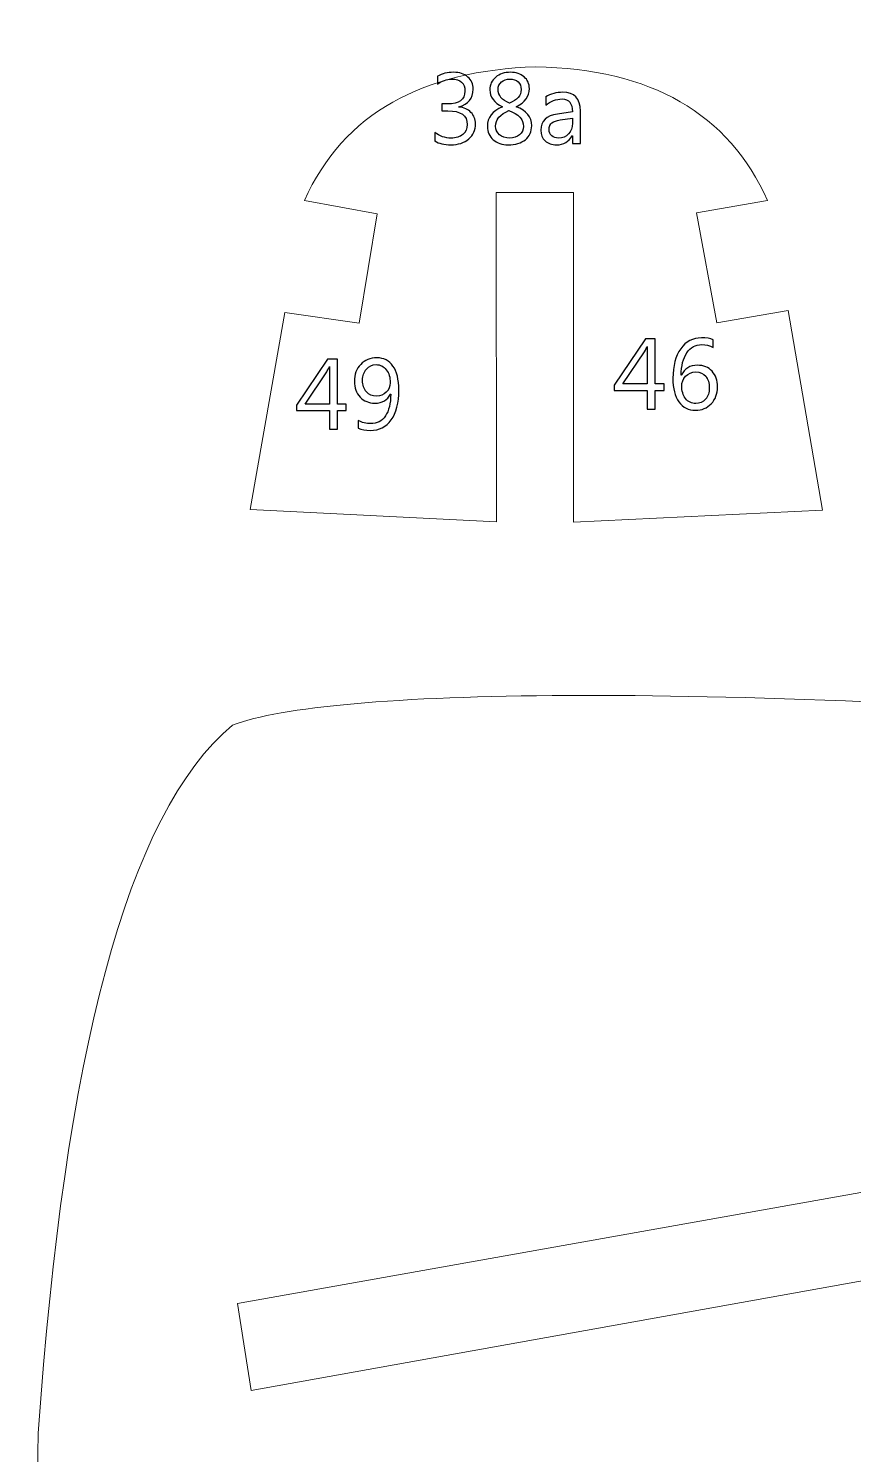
# Model space of a CAD drawing. Header units: centimetres. Extents: x -370 to 378, y -504 to 433.
# Drawn here: x -365.9 to -299.5, y 211 to 325.8 of the extents above; entities that cross this region are included whole.
import ezdxf

# ---------------------------------------------------------------- set-up
doc = ezdxf.new("R2010")
doc.units = ezdxf.units.CM
doc.header["$MEASUREMENT"] = 0
doc.layers.add('Camada 1', color=7, linetype='Continuous')
doc.layers.add('Camada 2', color=20, linetype='Continuous')

msp = doc.modelspace()

# ---------------------------------------------------------------- linework, layer by layer
at = {"layer": 'Camada 1', "lineweight": 9}
for points, knots in [([(216.72, 265.25), (216.72, 265.25), (230.12, 265.32), (230.12, 265.32), (230.12, 265.32), (230.12, 265.32), (230.1, 244.77), (230.1, 244.77), (230.1, 244.77), (230.1, 244.77), (236.36, 244.77), (236.36, 244.77), (236.36, 244.77), (236.36, 244.77), (236.37, 265.18), (236.37, 265.18), (236.37, 265.18), (236.37, 265.18), (256.21, 265.18), (256.21, 265.18), (256.21, 265.18), (256.21, 265.18), (256.21, 244.77), (256.21, 244.77), (256.21, 244.77), (256.21, 244.77), (262.44, 244.77), (262.44, 244.77), (262.44, 244.77), (262.44, 244.77), (262.45, 265.21), (262.45, 265.21), (262.45, 265.21), (262.45, 265.21), (282.35, 265.2), (282.35, 265.2), (282.35, 265.2), (282.35, 265.2), (282.3, 244.78), (282.3, 244.78), (282.3, 244.78), (282.3, 244.78), (288.63, 244.77), (288.63, 244.77), (288.63, 244.77), (288.63, 244.77), (288.65, 265.26), (288.65, 265.26), (288.65, 265.26), (288.65, 265.26), (308.48, 265.28), (308.48, 265.28), (308.48, 265.28), (308.48, 265.28), (308.48, 244.77), (308.48, 244.77), (308.48, 244.77), (308.48, 244.77), (314.69, 244.77), (314.69, 244.77), (314.69, 244.77), (314.69, 244.77), (314.79, 265.25), (314.79, 265.25), (314.79, 265.25), (314.79, 265.25), (334.83, 265.21), (334.83, 265.21), (334.83, 265.21), (334.83, 265.21), (334.89, 244.77), (334.89, 244.77), (334.89, 244.77), (334.89, 244.77), (341.06, 244.77), (341.06, 244.77), (341.06, 244.77), (341.06, 244.77), (341.09, 265.21), (341.09, 265.21), (341.09, 265.21), (341.09, 265.21), (366.92, 265.22), (366.92, 265.22), (366.92, 265.22), (366.92, 265.22), (366.97, 256.87), (366.97, 256.87), (366.97, 256.87), (366.97, 256.87), (360.75, 256.87), (360.75, 256.87), (360.75, 256.87), (360.75, 256.87), (360.75, 232.29), (360.75, 232.29), (360.75, 232.29), (360.75, 232.29), (366.96, 232.3), (366.96, 232.3), (366.96, 232.3), (366.96, 232.3), (366.96, 224.01), (366.96, 224.01), (366.96, 224.01), (366.96, 224.01), (210.2, 224.01), (210.2, 224.01), (210.2, 224.01), (210.2, 224.01), (210.19, 236.57), (210.19, 236.57), (210.19, 236.57), (210.19, 236.57), (189.14, 236.57), (189.14, 236.57), (189.14, 236.57), (185.92, 236.5), (184.44, 233.06), (184.41, 226.83), (184.41, 226.83), (184.67, 216.63), (178.68, 212.36), (173.82, 212.9), (173.82, 212.9), (173.82, 212.9), (176.7, 236.15), (176.7, 236.15), (176.7, 236.15), (176.7, 236.15), (170.54, 236.79), (170.54, 236.79), (170.54, 236.79), (170.54, 236.79), (168.49, 221.6), (168.49, 221.6), (168.49, 221.6), (168.49, 221.6), (4.29, 221.42), (4.29, 221.42), (4.29, 221.42), (4.29, 221.42), (4.29, 209.38), (4.29, 209.38), (4.29, 209.38), (4.29, 209.38), (-1.97, 209.37), (-1.97, 209.37), (-1.97, 209.37), (-1.97, 209.37), (-2.24, 168.07), (-2.24, 168.07), (-2.24, 168.07), (-2.24, 168.07), (-66.59, 160.86), (-66.59, 160.86), (-66.59, 160.86), (-66.59, 160.86), (-120.1, 160.89), (-120.1, 160.89), (-120.1, 160.89), (-122.91, 159.85), (-124.08, 157.5), (-123.29, 153.57), (-123.29, 153.57), (-123.29, 153.57), (-121.42, 147.7), (-121.42, 147.7), (-121.42, 147.7), (-119.66, 142.22), (-119.16, 139.07), (-123.56, 137.25), (-123.56, 137.25), (-123.56, 137.25), (-131.46, 134.3), (-131.46, 134.3), (-131.46, 134.3), (-142.33, 129.37), (-143.93, 118.84), (-139.19, 104.49), (-139.19, 104.49), (-136.72, 96.59), (-139.7, 91.08), (-144.31, 92.77), (-144.31, 92.77), (-144.31, 92.77), (-196.02, 110.18), (-196.02, 110.18), (-196.02, 110.18), (-194.83, 114.68), (-193.39, 119.17), (-191.72, 123.67), (-191.72, 123.67), (-191.72, 123.67), (-176.99, 117.36), (-176.99, 117.36), (-176.99, 117.36), (-176.99, 117.36), (-174.94, 123.3), (-174.94, 123.3), (-174.94, 123.3), (-174.94, 123.3), (-189.72, 129.6), (-189.72, 129.6), (-189.72, 129.6), (-187.47, 134.47), (-185.1, 139.22), (-182.61, 143.84), (-182.61, 143.84), (-182.61, 143.84), (-167.89, 135.79), (-167.89, 135.79), (-167.89, 135.79), (-167.89, 135.79), (-164.64, 141.09), (-164.64, 141.09), (-164.64, 141.09), (-164.64, 141.09), (-179.18, 149.21), (-179.18, 149.21), (-179.18, 149.21), (-176.8, 153.4), (-174.32, 157.38), (-171.69, 161.08), (-171.69, 161.08), (-171.69, 161.08), (-158.22, 152.02), (-158.22, 152.02), (-158.22, 152.02), (-158.22, 152.02), (-154.85, 157.14), (-154.85, 157.14), (-154.85, 157.14), (-154.85, 157.14), (-168.14, 166.2), (-168.14, 166.2), (-168.14, 166.2), (-165.27, 169.95), (-162.56, 173.78), (-160.03, 177.69), (-160.03, 177.69), (-160.03, 177.69), (-146.12, 169.01), (-146.12, 169.01), (-146.12, 169.01), (-146.12, 169.01), (-143.44, 174.44), (-143.44, 174.44), (-143.44, 174.44), (-143.44, 174.44), (-157.04, 183.25), (-157.04, 183.25), (-157.04, 183.25), (-151.69, 195.77), (-155.4, 206.05), (-170.3, 212.16), (-170.3, 212.16), (-196.33, 218.03), (-225.84, 215.09), (-252.77, 201.8), (-252.77, 201.8), (-272.12, 191.19), (-291.08, 177.8), (-311.37, 166), (-311.37, 166), (-321.66, 159.34), (-331.85, 153.37), (-342.74, 148.57), (-342.74, 148.57), (-346.86, 147.22), (-349.73, 146.71), (-351.28, 147.57), (-351.28, 147.57), (-360.97, 156.27), (-365.92, 177.16), (-365.13, 212.75), (-365.13, 212.75), (-363.04, 242.96), (-358.03, 262.69), (-349.49, 269.76), (-349.49, 269.76), (-341.69, 272.71), (-312.34, 273.16), (-268.24, 269.82), (-268.24, 269.82), (-238.22, 267.47), (-208.36, 264.64), (-178.6, 261.52), (-178.6, 261.52), (-161.15, 259.51), (-146.66, 274.84), (-133.66, 298.46), (-133.66, 298.46), (-137.93, 299.19), (-140.95, 302.51), (-141.33, 309.22), (-141.33, 309.22), (-141.25, 317.16), (-137.79, 321.12), (-131.21, 321.7), (-131.21, 321.7), (-128.46, 321.72), (-125.72, 321.69), (-122.98, 321.38), (-122.98, 321.38), (-119.25, 320.93), (-117.52, 322.57), (-117.64, 327.13), (-117.64, 327.13), (-117.64, 327.13), (-117.58, 336.15), (-117.58, 336.15), (-117.58, 336.15), (-117.58, 336.15), (-110.78, 336.15), (-110.78, 336.15), (-110.78, 336.15), (-110.78, 336.15), (-110.77, 349.14), (-110.77, 349.14), (-110.77, 349.14), (-110.77, 349.14), (-99.34, 349.13), (-99.34, 349.13), (-99.34, 349.13), (-99.34, 349.13), (-88.15, 362.88), (-88.15, 362.88), (-88.15, 362.88), (-88.15, 362.88), (-34.12, 362.87), (-34.12, 362.87), (-34.12, 362.87), (-34.12, 362.87), (-34.11, 340.51), (-34.11, 340.51), (-34.11, 340.51), (-34.11, 340.51), (-27.6, 340.51), (-27.6, 340.51), (-27.6, 340.51), (-27.6, 340.51), (-27.69, 325.72), (-27.69, 325.72), (-27.69, 325.72), (-27.87, 322.53), (-30.05, 321.13), (-33.36, 320.6), (-33.36, 320.6), (-33.36, 320.6), (-44.15, 320.59), (-44.15, 320.59), (-44.15, 320.59), (-44.15, 320.59), (-44.15, 311.19), (-44.15, 311.19), (-44.15, 311.19), (-44.15, 311.19), (-32.85, 311.19), (-32.85, 311.19), (-32.85, 311.19), (-18.57, 310.63), (-10.26, 308.44), (-6.27, 303.59), (-6.27, 303.59), (-3.71, 300.56), (-2.15, 297.2), (-2.03, 293.35), (-2.03, 293.35), (-2.03, 293.35), (-1.9, 274.86), (-1.9, 274.86), (-1.9, 274.86), (-1.9, 274.86), (4.41, 274.86), (4.41, 274.86), (4.41, 274.86), (4.41, 274.86), (4.43, 260.31), (4.43, 260.31), (4.43, 260.31), (4.43, 260.31), (175.04, 260.3), (175.04, 260.3), (175.04, 260.3), (175.04, 260.3), (175.02, 268.36), (175.02, 268.36), (175.02, 268.36), (179.18, 281.41), (183.27, 295.03), (187.51, 307.5), (187.51, 307.5), (189.37, 313.03), (192.54, 316.08), (197.01, 315.93), (197.01, 315.93), (202.87, 315.37), (206.19, 311.72), (207.98, 306.1), (207.98, 306.1), (211.36, 293.08), (213.79, 278.85), (216.72, 265.25)], [0, 0, 0, 0, 0.009804, 0.009804, 0.009804, 0.009804, 0.019608, 0.019608, 0.019608, 0.019608, 0.029412, 0.029412, 0.029412, 0.029412, 0.039216, 0.039216, 0.039216, 0.039216, 0.04902, 0.04902, 0.04902, 0.04902, 0.058824, 0.058824, 0.058824, 0.058824, 0.068627, 0.068627, 0.068627, 0.068627, 0.078431, 0.078431, 0.078431, 0.078431, 0.088235, 0.088235, 0.088235, 0.088235, 0.098039, 0.098039, 0.098039, 0.098039, 0.107843, 0.107843, 0.107843, 0.107843, 0.117647, 0.117647, 0.117647, 0.117647, 0.127451, 0.127451, 0.127451, 0.127451, 0.137255, 0.137255, 0.137255, 0.137255, 0.147059, 0.147059, 0.147059, 0.147059, 0.156863, 0.156863, 0.156863, 0.156863, 0.166667, 0.166667, 0.166667, 0.166667, 0.176471, 0.176471, 0.176471, 0.176471, 0.186275, 0.186275, 0.186275, 0.186275, 0.196078, 0.196078, 0.196078, 0.196078, 0.205882, 0.205882, 0.205882, 0.205882, 0.215686, 0.215686, 0.215686, 0.215686, 0.22549, 0.22549, 0.22549, 0.22549, 0.235294, 0.235294, 0.235294, 0.235294, 0.245098, 0.245098, 0.245098, 0.245098, 0.254902, 0.254902, 0.254902, 0.254902, 0.264706, 0.264706, 0.264706, 0.264706, 0.27451, 0.27451, 0.27451, 0.27451, 0.284314, 0.284314, 0.284314, 0.284314, 0.294118, 0.294118, 0.294118, 0.294118, 0.303922, 0.303922, 0.303922, 0.303922, 0.313725, 0.313725, 0.313725, 0.313726, 0.323529, 0.323529, 0.323529, 0.323529, 0.333333, 0.333333, 0.333333, 0.333333, 0.343137, 0.343137, 0.343137, 0.343137, 0.352941, 0.352941, 0.352941, 0.352941, 0.362745, 0.362745, 0.362745, 0.362745, 0.372549, 0.372549, 0.372549, 0.372549, 0.382353, 0.382353, 0.382353, 0.382353, 0.392157, 0.392157, 0.392157, 0.392157, 0.401961, 0.401961, 0.401961, 0.401961, 0.411765, 0.411765, 0.411765, 0.411765, 0.421569, 0.421569, 0.421569, 0.421569, 0.431373, 0.431373, 0.431373, 0.431373, 0.441176, 0.441176, 0.441176, 0.441176, 0.45098, 0.45098, 0.45098, 0.45098, 0.460784, 0.460784, 0.460784, 0.460784, 0.470588, 0.470588, 0.470588, 0.470588, 0.480392, 0.480392, 0.480392, 0.480392, 0.490196, 0.490196, 0.490196, 0.490196, 0.5, 0.5, 0.5, 0.5, 0.509804, 0.509804, 0.509804, 0.509804, 0.519608, 0.519608, 0.519608, 0.519608, 0.529412, 0.529412, 0.529412, 0.529412, 0.539216, 0.539216, 0.539216, 0.539216, 0.54902, 0.54902, 0.54902, 0.54902, 0.558824, 0.558824, 0.558824, 0.558824, 0.568627, 0.568627, 0.568627, 0.568627, 0.578431, 0.578431, 0.578431, 0.578431, 0.588235, 0.588235, 0.588235, 0.588235, 0.598039, 0.598039, 0.598039, 0.598039, 0.607843, 0.607843, 0.607843, 0.607843, 0.617647, 0.617647, 0.617647, 0.617647, 0.627451, 0.627451, 0.627451, 0.627451, 0.637255, 0.637255, 0.637255, 0.637255, 0.647059, 0.647059, 0.647059, 0.647059, 0.656863, 0.656863, 0.656863, 0.656863, 0.666667, 0.666667, 0.666667, 0.666667, 0.676471, 0.676471, 0.676471, 0.676471, 0.686275, 0.686275, 0.686275, 0.686275, 0.696078, 0.696078, 0.696078, 0.696078, 0.705882, 0.705882, 0.705882, 0.705882, 0.715686, 0.715686, 0.715686, 0.715686, 0.72549, 0.72549, 0.72549, 0.72549, 0.735294, 0.735294, 0.735294, 0.735294, 0.745098, 0.745098, 0.745098, 0.745098, 0.754902, 0.754902, 0.754902, 0.754902, 0.764706, 0.764706, 0.764706, 0.764706, 0.77451, 0.77451, 0.77451, 0.77451, 0.784314, 0.784314, 0.784314, 0.784314, 0.794118, 0.794118, 0.794118, 0.794118, 0.803922, 0.803922, 0.803922, 0.803922, 0.813725, 0.813725, 0.813725, 0.813726, 0.823529, 0.823529, 0.823529, 0.823529, 0.833333, 0.833333, 0.833333, 0.833333, 0.843137, 0.843137, 0.843137, 0.843137, 0.852941, 0.852941, 0.852941, 0.852941, 0.862745, 0.862745, 0.862745, 0.862745, 0.872549, 0.872549, 0.872549, 0.872549, 0.882353, 0.882353, 0.882353, 0.882353, 0.892157, 0.892157, 0.892157, 0.892157, 0.901961, 0.901961, 0.901961, 0.901961, 0.911765, 0.911765, 0.911765, 0.911765, 0.921569, 0.921569, 0.921569, 0.921569, 0.931373, 0.931373, 0.931373, 0.931373, 0.941176, 0.941176, 0.941176, 0.941176, 0.95098, 0.95098, 0.95098, 0.95098, 0.960784, 0.960784, 0.960784, 0.960784, 0.970588, 0.970588, 0.970588, 0.970588, 0.980392, 0.980392, 0.980392, 0.980392, 1, 1, 1, 1]), ([(-343.69, 312), (-343.69, 312), (-337.84, 310.93), (-337.84, 310.93), (-337.84, 310.93), (-337.84, 310.93), (-339.3, 302.13), (-339.3, 302.13), (-339.3, 302.13), (-339.3, 302.13), (-345.27, 302.97), (-345.27, 302.97), (-345.27, 302.97), (-345.27, 302.97), (-348.06, 287.13), (-348.06, 287.13), (-348.06, 287.13), (-348.06, 287.13), (-328.24, 286.12), (-328.24, 286.12), (-328.24, 286.12), (-328.24, 286.12), (-328.25, 312.63), (-328.25, 312.63), (-328.25, 312.63), (-328.25, 312.63), (-322.04, 312.63), (-322.04, 312.63), (-322.04, 312.63), (-322.04, 312.63), (-322.03, 286.09), (-322.03, 286.09), (-322.03, 286.09), (-322.03, 286.09), (-301.98, 287.06), (-301.98, 287.06), (-301.98, 287.06), (-301.98, 287.06), (-304.75, 303.13), (-304.75, 303.13), (-304.75, 303.13), (-304.75, 303.13), (-310.49, 302.14), (-310.49, 302.14), (-310.49, 302.14), (-310.49, 302.14), (-312.13, 311.01), (-312.13, 311.01), (-312.13, 311.01), (-312.13, 311.01), (-306.41, 311.99), (-306.41, 311.99), (-306.41, 311.99), (-309.55, 319.03), (-315.8, 322.59), (-325.09, 322.76), (-325.09, 322.76), (-334.05, 322.47), (-340.58, 319.05), (-343.69, 312)], [0, 0, 0, 0, 0.0625, 0.0625, 0.0625, 0.0625, 0.125, 0.125, 0.125, 0.125, 0.1875, 0.1875, 0.1875, 0.1875, 0.25, 0.25, 0.25, 0.25, 0.3125, 0.3125, 0.3125, 0.3125, 0.375, 0.375, 0.375, 0.375, 0.4375, 0.4375, 0.4375, 0.4375, 0.5, 0.5, 0.5, 0.5, 0.5625, 0.5625, 0.5625, 0.5625, 0.625, 0.625, 0.625, 0.625, 0.6875, 0.6875, 0.6875, 0.6875, 0.75, 0.75, 0.75, 0.75, 0.8125, 0.8125, 0.8125, 0.8125, 0.875, 0.875, 0.875, 0.875, 1, 1, 1, 1]), ([(-349.09, 223.2), (-349.09, 223.2), (-347.98, 216.2), (-347.98, 216.2), (-347.98, 216.2), (-347.98, 216.2), (-276.36, 229.04), (-276.36, 229.04), (-276.36, 229.04), (-276.36, 229.04), (-277.79, 235.89), (-277.79, 235.89), (-277.79, 235.89), (-277.79, 235.89), (-349.09, 223.2), (-349.09, 223.2)], [0, 0, 0, 0, 0.2, 0.2, 0.2, 0.2, 0.4, 0.4, 0.4, 0.4, 0.6, 0.6, 0.6, 0.6, 1, 1, 1, 1])]:
    msp.add_open_spline(points, degree=3, knots=knots, dxfattribs=at)
at = {"layer": 'Camada 2'}
for points, knots in [([(-333.2, 316.79), (-333.2, 316.79), (-333.2, 317.48), (-333.2, 317.48), (-333.2, 317.48), (-332.81, 317.17), (-332.37, 317.02), (-331.89, 317.02), (-331.89, 317.02), (-331.49, 317.02), (-331.18, 317.12), (-330.94, 317.32), (-330.94, 317.32), (-330.71, 317.51), (-330.59, 317.78), (-330.59, 318.11), (-330.59, 318.11), (-330.59, 318.85), (-331.11, 319.22), (-332.16, 319.22), (-332.16, 319.22), (-332.16, 319.22), (-332.63, 319.22), (-332.63, 319.22), (-332.63, 319.22), (-332.63, 319.22), (-332.63, 319.77), (-332.63, 319.77), (-332.63, 319.77), (-332.63, 319.77), (-332.18, 319.77), (-332.18, 319.77), (-332.18, 319.77), (-331.25, 319.77), (-330.78, 320.12), (-330.78, 320.81), (-330.78, 320.81), (-330.78, 321.45), (-331.14, 321.77), (-331.85, 321.77), (-331.85, 321.77), (-332.25, 321.77), (-332.63, 321.64), (-332.98, 321.37), (-332.98, 321.37), (-332.98, 321.37), (-332.98, 322), (-332.98, 322), (-332.98, 322), (-332.61, 322.21), (-332.19, 322.32), (-331.69, 322.32), (-331.69, 322.32), (-331.22, 322.32), (-330.84, 322.19), (-330.55, 321.94), (-330.55, 321.94), (-330.26, 321.69), (-330.12, 321.37), (-330.12, 320.97), (-330.12, 320.97), (-330.12, 320.23), (-330.5, 319.75), (-331.26, 319.54), (-331.26, 319.54), (-331.26, 319.54), (-331.26, 319.52), (-331.26, 319.52), (-331.26, 319.52), (-330.85, 319.48), (-330.53, 319.34), (-330.29, 319.09), (-330.29, 319.09), (-330.05, 318.85), (-329.93, 318.54), (-329.93, 318.17), (-329.93, 318.17), (-329.93, 317.67), (-330.11, 317.26), (-330.47, 316.95), (-330.47, 316.95), (-330.84, 316.64), (-331.32, 316.48), (-331.91, 316.48), (-331.91, 316.48), (-332.45, 316.48), (-332.88, 316.58), (-333.2, 316.79)], [0, 0, 0, 0, 0.043478, 0.043478, 0.043478, 0.043478, 0.086957, 0.086957, 0.086957, 0.086957, 0.130435, 0.130435, 0.130435, 0.130435, 0.173913, 0.173913, 0.173913, 0.173913, 0.217391, 0.217391, 0.217391, 0.217391, 0.26087, 0.26087, 0.26087, 0.26087, 0.304348, 0.304348, 0.304348, 0.304348, 0.347826, 0.347826, 0.347826, 0.347826, 0.391304, 0.391304, 0.391304, 0.391304, 0.434783, 0.434783, 0.434783, 0.434783, 0.478261, 0.478261, 0.478261, 0.478261, 0.521739, 0.521739, 0.521739, 0.521739, 0.565217, 0.565217, 0.565217, 0.565217, 0.608696, 0.608696, 0.608696, 0.608696, 0.652174, 0.652174, 0.652174, 0.652174, 0.695652, 0.695652, 0.695652, 0.695652, 0.73913, 0.73913, 0.73913, 0.73913, 0.782609, 0.782609, 0.782609, 0.782609, 0.826087, 0.826087, 0.826087, 0.826087, 0.869565, 0.869565, 0.869565, 0.869565, 0.913043, 0.913043, 0.913043, 0.913043, 1, 1, 1, 1]), ([(-327.75, 319.54), (-327.75, 319.54), (-327.75, 319.55), (-327.75, 319.55), (-327.75, 319.55), (-328.43, 319.87), (-328.77, 320.32), (-328.77, 320.92), (-328.77, 320.92), (-328.77, 321.33), (-328.61, 321.67), (-328.3, 321.93), (-328.3, 321.93), (-327.99, 322.19), (-327.59, 322.32), (-327.1, 322.32), (-327.1, 322.32), (-326.66, 322.32), (-326.3, 322.2), (-326.02, 321.95), (-326.02, 321.95), (-325.73, 321.71), (-325.59, 321.39), (-325.59, 321.01), (-325.59, 321.01), (-325.59, 320.38), (-325.94, 319.9), (-326.64, 319.55), (-326.64, 319.55), (-326.64, 319.55), (-326.64, 319.54), (-326.64, 319.54), (-326.64, 319.54), (-325.82, 319.24), (-325.4, 318.73), (-325.4, 318.01), (-325.4, 318.01), (-325.4, 317.54), (-325.57, 317.17), (-325.91, 316.89), (-325.91, 316.89), (-326.24, 316.62), (-326.71, 316.48), (-327.31, 316.48), (-327.31, 316.48), (-327.79, 316.48), (-328.19, 316.62), (-328.5, 316.89), (-328.5, 316.89), (-328.81, 317.16), (-328.97, 317.52), (-328.97, 317.95), (-328.97, 317.95), (-328.97, 318.68), (-328.56, 319.21), (-327.75, 319.54)], [0, 0, 0, 0, 0.066667, 0.066667, 0.066667, 0.066667, 0.133333, 0.133333, 0.133333, 0.133333, 0.2, 0.2, 0.2, 0.2, 0.266667, 0.266667, 0.266667, 0.266667, 0.333333, 0.333333, 0.333333, 0.333333, 0.4, 0.4, 0.4, 0.4, 0.466667, 0.466667, 0.466667, 0.466667, 0.533333, 0.533333, 0.533333, 0.533333, 0.6, 0.6, 0.6, 0.6, 0.666667, 0.666667, 0.666667, 0.666667, 0.733333, 0.733333, 0.733333, 0.733333, 0.8, 0.8, 0.8, 0.8, 0.866667, 0.866667, 0.866667, 0.866667, 1, 1, 1, 1]), ([(-326.25, 320.93), (-326.25, 321.19), (-326.33, 321.4), (-326.5, 321.55), (-326.5, 321.55), (-326.66, 321.7), (-326.88, 321.77), (-327.16, 321.77), (-327.16, 321.77), (-327.43, 321.77), (-327.65, 321.69), (-327.83, 321.54), (-327.83, 321.54), (-328.01, 321.38), (-328.11, 321.18), (-328.11, 320.94), (-328.11, 320.94), (-328.11, 320.45), (-327.8, 320.08), (-327.19, 319.83), (-327.19, 319.83), (-326.56, 320.08), (-326.25, 320.45), (-326.25, 320.93)], [0, 0, 0, 0, 0.142857, 0.142857, 0.142857, 0.142857, 0.285714, 0.285714, 0.285714, 0.285714, 0.428571, 0.428571, 0.428571, 0.428571, 0.571429, 0.571429, 0.571429, 0.571429, 0.714286, 0.714286, 0.714286, 0.714286, 1, 1, 1, 1]), ([(-321.48, 316.58), (-321.48, 316.58), (-322.12, 316.58), (-322.12, 316.58), (-322.12, 316.58), (-322.12, 316.58), (-322.12, 317.21), (-322.12, 317.21), (-322.12, 317.21), (-322.12, 317.21), (-322.14, 317.21), (-322.14, 317.21), (-322.14, 317.21), (-322.42, 316.72), (-322.83, 316.48), (-323.38, 316.48), (-323.38, 316.48), (-323.78, 316.48), (-324.1, 316.59), (-324.32, 316.8), (-324.32, 316.8), (-324.55, 317.01), (-324.66, 317.29), (-324.66, 317.65), (-324.66, 317.65), (-324.66, 318.4), (-324.22, 318.84), (-323.33, 318.96), (-323.33, 318.96), (-323.33, 318.96), (-322.12, 319.13), (-322.12, 319.13), (-322.12, 319.13), (-322.12, 319.82), (-322.4, 320.17), (-322.95, 320.17), (-322.95, 320.17), (-323.44, 320.17), (-323.88, 320), (-324.27, 319.67), (-324.27, 319.67), (-324.27, 319.67), (-324.27, 320.33), (-324.27, 320.33), (-324.27, 320.33), (-323.87, 320.58), (-323.42, 320.71), (-322.9, 320.71), (-322.9, 320.71), (-321.95, 320.71), (-321.48, 320.2), (-321.48, 319.2), (-321.48, 319.2), (-321.48, 319.2), (-321.48, 316.58), (-321.48, 316.58)], [0, 0, 0, 0, 0.066667, 0.066667, 0.066667, 0.066667, 0.133333, 0.133333, 0.133333, 0.133333, 0.2, 0.2, 0.2, 0.2, 0.266667, 0.266667, 0.266667, 0.266667, 0.333333, 0.333333, 0.333333, 0.333333, 0.4, 0.4, 0.4, 0.4, 0.466667, 0.466667, 0.466667, 0.466667, 0.533333, 0.533333, 0.533333, 0.533333, 0.6, 0.6, 0.6, 0.6, 0.666667, 0.666667, 0.666667, 0.666667, 0.733333, 0.733333, 0.733333, 0.733333, 0.8, 0.8, 0.8, 0.8, 0.866667, 0.866667, 0.866667, 0.866667, 1, 1, 1, 1]), ([(-327.23, 319.23), (-327.95, 318.94), (-328.31, 318.53), (-328.31, 317.98), (-328.31, 317.98), (-328.31, 317.7), (-328.2, 317.47), (-327.99, 317.29), (-327.99, 317.29), (-327.79, 317.11), (-327.51, 317.02), (-327.17, 317.02), (-327.17, 317.02), (-326.85, 317.02), (-326.58, 317.11), (-326.38, 317.29), (-326.38, 317.29), (-326.17, 317.46), (-326.07, 317.69), (-326.07, 317.96), (-326.07, 317.96), (-326.07, 318.53), (-326.45, 318.95), (-327.23, 319.23)], [0, 0, 0, 0, 0.142857, 0.142857, 0.142857, 0.142857, 0.285714, 0.285714, 0.285714, 0.285714, 0.428571, 0.428571, 0.428571, 0.428571, 0.571429, 0.571429, 0.571429, 0.571429, 0.714286, 0.714286, 0.714286, 0.714286, 1, 1, 1, 1]), ([(-322.12, 318.62), (-322.12, 318.62), (-323.1, 318.48), (-323.1, 318.48), (-323.1, 318.48), (-323.4, 318.44), (-323.62, 318.37), (-323.77, 318.26), (-323.77, 318.26), (-323.92, 318.15), (-324, 317.96), (-324, 317.69), (-324, 317.69), (-324, 317.49), (-323.93, 317.33), (-323.79, 317.21), (-323.79, 317.21), (-323.65, 317.08), (-323.46, 317.02), (-323.23, 317.02), (-323.23, 317.02), (-322.91, 317.02), (-322.64, 317.13), (-322.44, 317.36), (-322.44, 317.36), (-322.23, 317.58), (-322.12, 317.87), (-322.12, 318.21), (-322.12, 318.21), (-322.12, 318.21), (-322.12, 318.62), (-322.12, 318.62)], [0, 0, 0, 0, 0.111111, 0.111111, 0.111111, 0.111111, 0.222222, 0.222222, 0.222222, 0.222222, 0.333333, 0.333333, 0.333333, 0.333333, 0.444444, 0.444444, 0.444444, 0.444444, 0.555556, 0.555556, 0.555556, 0.555556, 0.666667, 0.666667, 0.666667, 0.666667, 0.777778, 0.777778, 0.777778, 0.777778, 1, 1, 1, 1]), ([(-314.74, 296.7), (-314.74, 296.7), (-315.47, 296.7), (-315.47, 296.7), (-315.47, 296.7), (-315.47, 296.7), (-315.47, 295.2), (-315.47, 295.2), (-315.47, 295.2), (-315.47, 295.2), (-316.1, 295.2), (-316.1, 295.2), (-316.1, 295.2), (-316.1, 295.2), (-316.1, 296.7), (-316.1, 296.7), (-316.1, 296.7), (-316.1, 296.7), (-318.76, 296.7), (-318.76, 296.7), (-318.76, 296.7), (-318.76, 296.7), (-318.76, 297.12), (-318.76, 297.12), (-318.76, 297.12), (-318.76, 297.12), (-316.25, 300.85), (-316.25, 300.85), (-316.25, 300.85), (-316.25, 300.85), (-315.47, 300.85), (-315.47, 300.85), (-315.47, 300.85), (-315.47, 300.85), (-315.47, 297.23), (-315.47, 297.23), (-315.47, 297.23), (-315.47, 297.23), (-314.74, 297.23), (-314.74, 297.23), (-314.74, 297.23), (-314.74, 297.23), (-314.74, 296.7), (-314.74, 296.7)], [0, 0, 0, 0, 0.083333, 0.083333, 0.083333, 0.083333, 0.166667, 0.166667, 0.166667, 0.166667, 0.25, 0.25, 0.25, 0.25, 0.333333, 0.333333, 0.333333, 0.333333, 0.416667, 0.416667, 0.416667, 0.416667, 0.5, 0.5, 0.5, 0.5, 0.583333, 0.583333, 0.583333, 0.583333, 0.666667, 0.666667, 0.666667, 0.666667, 0.75, 0.75, 0.75, 0.75, 0.833333, 0.833333, 0.833333, 0.833333, 1, 1, 1, 1]), ([(-310.79, 300.78), (-310.79, 300.78), (-310.79, 300.17), (-310.79, 300.17), (-310.79, 300.17), (-311.08, 300.32), (-311.39, 300.4), (-311.71, 300.4), (-311.71, 300.4), (-312.21, 300.4), (-312.61, 300.17), (-312.91, 299.73), (-312.91, 299.73), (-313.21, 299.28), (-313.36, 298.68), (-313.36, 297.93), (-313.36, 297.93), (-313.36, 297.93), (-313.35, 297.93), (-313.35, 297.93), (-313.35, 297.93), (-313.08, 298.47), (-312.65, 298.73), (-312.06, 298.73), (-312.06, 298.73), (-311.56, 298.73), (-311.17, 298.58), (-310.88, 298.26), (-310.88, 298.26), (-310.59, 297.94), (-310.44, 297.52), (-310.44, 296.99), (-310.44, 296.99), (-310.44, 296.44), (-310.61, 295.98), (-310.94, 295.63), (-310.94, 295.63), (-311.28, 295.28), (-311.7, 295.11), (-312.21, 295.11), (-312.21, 295.11), (-312.78, 295.11), (-313.23, 295.33), (-313.55, 295.78), (-313.55, 295.78), (-313.87, 296.23), (-314.03, 296.87), (-314.03, 297.69), (-314.03, 297.69), (-314.03, 298.68), (-313.82, 299.47), (-313.4, 300.06), (-313.4, 300.06), (-312.98, 300.65), (-312.42, 300.94), (-311.73, 300.94), (-311.73, 300.94), (-311.33, 300.94), (-311.02, 300.89), (-310.79, 300.78)], [0, 0, 0, 0, 0.0625, 0.0625, 0.0625, 0.0625, 0.125, 0.125, 0.125, 0.125, 0.1875, 0.1875, 0.1875, 0.1875, 0.25, 0.25, 0.25, 0.25, 0.3125, 0.3125, 0.3125, 0.3125, 0.375, 0.375, 0.375, 0.375, 0.4375, 0.4375, 0.4375, 0.4375, 0.5, 0.5, 0.5, 0.5, 0.5625, 0.5625, 0.5625, 0.5625, 0.625, 0.625, 0.625, 0.625, 0.6875, 0.6875, 0.6875, 0.6875, 0.75, 0.75, 0.75, 0.75, 0.8125, 0.8125, 0.8125, 0.8125, 0.875, 0.875, 0.875, 0.875, 1, 1, 1, 1]), ([(-316.1, 297.23), (-316.1, 297.23), (-316.1, 299.67), (-316.1, 299.67), (-316.1, 299.67), (-316.1, 299.84), (-316.1, 300.03), (-316.09, 300.25), (-316.09, 300.25), (-316.09, 300.25), (-316.1, 300.25), (-316.1, 300.25), (-316.1, 300.25), (-316.14, 300.15), (-316.21, 300.01), (-316.32, 299.82), (-316.32, 299.82), (-316.32, 299.82), (-318.06, 297.23), (-318.06, 297.23), (-318.06, 297.23), (-318.06, 297.23), (-316.1, 297.23), (-316.1, 297.23)], [0, 0, 0, 0, 0.142857, 0.142857, 0.142857, 0.142857, 0.285714, 0.285714, 0.285714, 0.285714, 0.428571, 0.428571, 0.428571, 0.428571, 0.571429, 0.571429, 0.571429, 0.571429, 0.714286, 0.714286, 0.714286, 0.714286, 1, 1, 1, 1]), ([(-340.33, 295.08), (-340.33, 295.08), (-341.05, 295.08), (-341.05, 295.08), (-341.05, 295.08), (-341.05, 295.08), (-341.05, 293.58), (-341.05, 293.58), (-341.05, 293.58), (-341.05, 293.58), (-341.69, 293.58), (-341.69, 293.58), (-341.69, 293.58), (-341.69, 293.58), (-341.69, 295.08), (-341.69, 295.08), (-341.69, 295.08), (-341.69, 295.08), (-344.34, 295.08), (-344.34, 295.08), (-344.34, 295.08), (-344.34, 295.08), (-344.34, 295.51), (-344.34, 295.51), (-344.34, 295.51), (-344.34, 295.51), (-341.83, 299.23), (-341.83, 299.23), (-341.83, 299.23), (-341.83, 299.23), (-341.05, 299.23), (-341.05, 299.23), (-341.05, 299.23), (-341.05, 299.23), (-341.05, 295.61), (-341.05, 295.61), (-341.05, 295.61), (-341.05, 295.61), (-340.33, 295.61), (-340.33, 295.61), (-340.33, 295.61), (-340.33, 295.61), (-340.33, 295.08), (-340.33, 295.08)], [0, 0, 0, 0, 0.083333, 0.083333, 0.083333, 0.083333, 0.166667, 0.166667, 0.166667, 0.166667, 0.25, 0.25, 0.25, 0.25, 0.333333, 0.333333, 0.333333, 0.333333, 0.416667, 0.416667, 0.416667, 0.416667, 0.5, 0.5, 0.5, 0.5, 0.583333, 0.583333, 0.583333, 0.583333, 0.666667, 0.666667, 0.666667, 0.666667, 0.75, 0.75, 0.75, 0.75, 0.833333, 0.833333, 0.833333, 0.833333, 1, 1, 1, 1]), ([(-341.69, 295.61), (-341.69, 295.61), (-341.69, 298.05), (-341.69, 298.05), (-341.69, 298.05), (-341.69, 298.22), (-341.68, 298.42), (-341.67, 298.63), (-341.67, 298.63), (-341.67, 298.63), (-341.69, 298.63), (-341.69, 298.63), (-341.69, 298.63), (-341.72, 298.54), (-341.8, 298.39), (-341.91, 298.2), (-341.91, 298.2), (-341.91, 298.2), (-343.64, 295.61), (-343.64, 295.61), (-343.64, 295.61), (-343.64, 295.61), (-341.69, 295.61), (-341.69, 295.61)], [0, 0, 0, 0, 0.142857, 0.142857, 0.142857, 0.142857, 0.285714, 0.285714, 0.285714, 0.285714, 0.428571, 0.428571, 0.428571, 0.428571, 0.571429, 0.571429, 0.571429, 0.571429, 0.714286, 0.714286, 0.714286, 0.714286, 1, 1, 1, 1]), ([(-339.37, 293.67), (-339.37, 293.67), (-339.37, 294.29), (-339.37, 294.29), (-339.37, 294.29), (-339.06, 294.12), (-338.73, 294.03), (-338.37, 294.03), (-338.37, 294.03), (-337.86, 294.03), (-337.46, 294.23), (-337.18, 294.65), (-337.18, 294.65), (-336.9, 295.06), (-336.75, 295.65), (-336.75, 296.41), (-336.75, 296.41), (-336.76, 296.4), (-336.76, 296.4), (-336.77, 296.41), (-336.77, 296.41), (-337.01, 295.92), (-337.43, 295.68), (-338.03, 295.68), (-338.03, 295.68), (-338.51, 295.68), (-338.91, 295.84), (-339.22, 296.17), (-339.22, 296.17), (-339.53, 296.5), (-339.68, 296.92), (-339.68, 297.44), (-339.68, 297.44), (-339.68, 297.99), (-339.51, 298.44), (-339.17, 298.8), (-339.17, 298.8), (-338.83, 299.15), (-338.4, 299.33), (-337.87, 299.33), (-337.87, 299.33), (-337.31, 299.33), (-336.88, 299.11), (-336.57, 298.67), (-336.57, 298.67), (-336.26, 298.23), (-336.1, 297.58), (-336.1, 296.74), (-336.1, 296.74), (-336.1, 295.7), (-336.3, 294.9), (-336.71, 294.33), (-336.71, 294.33), (-337.11, 293.77), (-337.67, 293.49), (-338.39, 293.49), (-338.39, 293.49), (-338.77, 293.49), (-339.1, 293.55), (-339.37, 293.67)], [0, 0, 0, 0, 0.0625, 0.0625, 0.0625, 0.0625, 0.125, 0.125, 0.125, 0.125, 0.1875, 0.1875, 0.1875, 0.1875, 0.25, 0.25, 0.25, 0.25, 0.3125, 0.3125, 0.3125, 0.3125, 0.375, 0.375, 0.375, 0.375, 0.4375, 0.4375, 0.4375, 0.4375, 0.5, 0.5, 0.5, 0.5, 0.5625, 0.5625, 0.5625, 0.5625, 0.625, 0.625, 0.625, 0.625, 0.6875, 0.6875, 0.6875, 0.6875, 0.75, 0.75, 0.75, 0.75, 0.8125, 0.8125, 0.8125, 0.8125, 0.875, 0.875, 0.875, 0.875, 1, 1, 1, 1]), ([(-337.93, 298.78), (-338.24, 298.78), (-338.5, 298.66), (-338.71, 298.42), (-338.71, 298.42), (-338.91, 298.19), (-339.02, 297.89), (-339.02, 297.53), (-339.02, 297.53), (-339.02, 297.13), (-338.92, 296.82), (-338.71, 296.59), (-338.71, 296.59), (-338.51, 296.37), (-338.23, 296.25), (-337.88, 296.25), (-337.88, 296.25), (-337.58, 296.25), (-337.32, 296.36), (-337.11, 296.56), (-337.11, 296.56), (-336.9, 296.77), (-336.79, 297.02), (-336.79, 297.32), (-336.79, 297.32), (-336.79, 297.75), (-336.9, 298.1), (-337.11, 298.37), (-337.11, 298.37), (-337.32, 298.64), (-337.59, 298.78), (-337.93, 298.78)], [0, 0, 0, 0, 0.111111, 0.111111, 0.111111, 0.111111, 0.222222, 0.222222, 0.222222, 0.222222, 0.333333, 0.333333, 0.333333, 0.333333, 0.444444, 0.444444, 0.444444, 0.444444, 0.555556, 0.555556, 0.555556, 0.555556, 0.666667, 0.666667, 0.666667, 0.666667, 0.777778, 0.777778, 0.777778, 0.777778, 1, 1, 1, 1]), ([(-312.2, 298.19), (-312.53, 298.19), (-312.8, 298.07), (-313.01, 297.85), (-313.01, 297.85), (-313.22, 297.62), (-313.32, 297.35), (-313.32, 297.05), (-313.32, 297.05), (-313.32, 296.66), (-313.22, 296.33), (-313.01, 296.06), (-313.01, 296.06), (-312.81, 295.78), (-312.53, 295.65), (-312.19, 295.65), (-312.19, 295.65), (-311.87, 295.65), (-311.6, 295.77), (-311.4, 296), (-311.4, 296), (-311.2, 296.24), (-311.1, 296.54), (-311.1, 296.91), (-311.1, 296.91), (-311.1, 297.31), (-311.2, 297.62), (-311.39, 297.85), (-311.39, 297.85), (-311.58, 298.07), (-311.85, 298.19), (-312.2, 298.19)], [0, 0, 0, 0, 0.111111, 0.111111, 0.111111, 0.111111, 0.222222, 0.222222, 0.222222, 0.222222, 0.333333, 0.333333, 0.333333, 0.333333, 0.444444, 0.444444, 0.444444, 0.444444, 0.555556, 0.555556, 0.555556, 0.555556, 0.666667, 0.666667, 0.666667, 0.666667, 0.777778, 0.777778, 0.777778, 0.777778, 1, 1, 1, 1])]:
    msp.add_open_spline(points, degree=3, knots=knots, dxfattribs=at)
at = {"layer": 'Camada 2', "lineweight": 9}
for points, knots in [([(-333.2, 316.79), (-333.2, 316.79), (-333.2, 317.48), (-333.2, 317.48), (-333.2, 317.48), (-332.81, 317.17), (-332.37, 317.02), (-331.89, 317.02), (-331.89, 317.02), (-331.49, 317.02), (-331.18, 317.12), (-330.94, 317.32), (-330.94, 317.32), (-330.71, 317.51), (-330.59, 317.78), (-330.59, 318.11), (-330.59, 318.11), (-330.59, 318.85), (-331.11, 319.22), (-332.16, 319.22), (-332.16, 319.22), (-332.16, 319.22), (-332.63, 319.22), (-332.63, 319.22), (-332.63, 319.22), (-332.63, 319.22), (-332.63, 319.77), (-332.63, 319.77), (-332.63, 319.77), (-332.63, 319.77), (-332.18, 319.77), (-332.18, 319.77), (-332.18, 319.77), (-331.25, 319.77), (-330.78, 320.12), (-330.78, 320.81), (-330.78, 320.81), (-330.78, 321.45), (-331.14, 321.77), (-331.85, 321.77), (-331.85, 321.77), (-332.25, 321.77), (-332.63, 321.64), (-332.98, 321.37), (-332.98, 321.37), (-332.98, 321.37), (-332.98, 322), (-332.98, 322), (-332.98, 322), (-332.61, 322.21), (-332.19, 322.32), (-331.69, 322.32), (-331.69, 322.32), (-331.22, 322.32), (-330.84, 322.19), (-330.55, 321.94), (-330.55, 321.94), (-330.26, 321.69), (-330.12, 321.37), (-330.12, 320.97), (-330.12, 320.97), (-330.12, 320.23), (-330.5, 319.75), (-331.26, 319.54), (-331.26, 319.54), (-331.26, 319.54), (-331.26, 319.52), (-331.26, 319.52), (-331.26, 319.52), (-330.85, 319.48), (-330.53, 319.34), (-330.29, 319.09), (-330.29, 319.09), (-330.05, 318.85), (-329.93, 318.54), (-329.93, 318.17), (-329.93, 318.17), (-329.93, 317.67), (-330.11, 317.26), (-330.47, 316.95), (-330.47, 316.95), (-330.84, 316.64), (-331.32, 316.48), (-331.91, 316.48), (-331.91, 316.48), (-332.45, 316.48), (-332.88, 316.58), (-333.2, 316.79)], [0, 0, 0, 0, 0.043478, 0.043478, 0.043478, 0.043478, 0.086957, 0.086957, 0.086957, 0.086957, 0.130435, 0.130435, 0.130435, 0.130435, 0.173913, 0.173913, 0.173913, 0.173913, 0.217391, 0.217391, 0.217391, 0.217391, 0.26087, 0.26087, 0.26087, 0.26087, 0.304348, 0.304348, 0.304348, 0.304348, 0.347826, 0.347826, 0.347826, 0.347826, 0.391304, 0.391304, 0.391304, 0.391304, 0.434783, 0.434783, 0.434783, 0.434783, 0.478261, 0.478261, 0.478261, 0.478261, 0.521739, 0.521739, 0.521739, 0.521739, 0.565217, 0.565217, 0.565217, 0.565217, 0.608696, 0.608696, 0.608696, 0.608696, 0.652174, 0.652174, 0.652174, 0.652174, 0.695652, 0.695652, 0.695652, 0.695652, 0.73913, 0.73913, 0.73913, 0.73913, 0.782609, 0.782609, 0.782609, 0.782609, 0.826087, 0.826087, 0.826087, 0.826087, 0.869565, 0.869565, 0.869565, 0.869565, 0.913043, 0.913043, 0.913043, 0.913043, 1, 1, 1, 1]), ([(-327.75, 319.54), (-327.75, 319.54), (-327.75, 319.55), (-327.75, 319.55), (-327.75, 319.55), (-328.43, 319.87), (-328.77, 320.32), (-328.77, 320.92), (-328.77, 320.92), (-328.77, 321.33), (-328.61, 321.67), (-328.3, 321.93), (-328.3, 321.93), (-327.99, 322.19), (-327.59, 322.32), (-327.1, 322.32), (-327.1, 322.32), (-326.66, 322.32), (-326.3, 322.2), (-326.02, 321.95), (-326.02, 321.95), (-325.73, 321.71), (-325.59, 321.39), (-325.59, 321.01), (-325.59, 321.01), (-325.59, 320.38), (-325.94, 319.9), (-326.64, 319.55), (-326.64, 319.55), (-326.64, 319.55), (-326.64, 319.54), (-326.64, 319.54), (-326.64, 319.54), (-325.82, 319.24), (-325.4, 318.73), (-325.4, 318.01), (-325.4, 318.01), (-325.4, 317.54), (-325.57, 317.17), (-325.91, 316.89), (-325.91, 316.89), (-326.24, 316.62), (-326.71, 316.48), (-327.31, 316.48), (-327.31, 316.48), (-327.79, 316.48), (-328.19, 316.62), (-328.5, 316.89), (-328.5, 316.89), (-328.81, 317.16), (-328.97, 317.52), (-328.97, 317.95), (-328.97, 317.95), (-328.97, 318.68), (-328.56, 319.21), (-327.75, 319.54)], [0, 0, 0, 0, 0.066667, 0.066667, 0.066667, 0.066667, 0.133333, 0.133333, 0.133333, 0.133333, 0.2, 0.2, 0.2, 0.2, 0.266667, 0.266667, 0.266667, 0.266667, 0.333333, 0.333333, 0.333333, 0.333333, 0.4, 0.4, 0.4, 0.4, 0.466667, 0.466667, 0.466667, 0.466667, 0.533333, 0.533333, 0.533333, 0.533333, 0.6, 0.6, 0.6, 0.6, 0.666667, 0.666667, 0.666667, 0.666667, 0.733333, 0.733333, 0.733333, 0.733333, 0.8, 0.8, 0.8, 0.8, 0.866667, 0.866667, 0.866667, 0.866667, 1, 1, 1, 1]), ([(-326.25, 320.93), (-326.25, 321.19), (-326.33, 321.4), (-326.5, 321.55), (-326.5, 321.55), (-326.66, 321.7), (-326.88, 321.77), (-327.16, 321.77), (-327.16, 321.77), (-327.43, 321.77), (-327.65, 321.69), (-327.83, 321.54), (-327.83, 321.54), (-328.01, 321.38), (-328.11, 321.18), (-328.11, 320.94), (-328.11, 320.94), (-328.11, 320.45), (-327.8, 320.08), (-327.19, 319.83), (-327.19, 319.83), (-326.56, 320.08), (-326.25, 320.45), (-326.25, 320.93)], [0, 0, 0, 0, 0.142857, 0.142857, 0.142857, 0.142857, 0.285714, 0.285714, 0.285714, 0.285714, 0.428571, 0.428571, 0.428571, 0.428571, 0.571429, 0.571429, 0.571429, 0.571429, 0.714286, 0.714286, 0.714286, 0.714286, 1, 1, 1, 1]), ([(-321.48, 316.58), (-321.48, 316.58), (-322.12, 316.58), (-322.12, 316.58), (-322.12, 316.58), (-322.12, 316.58), (-322.12, 317.21), (-322.12, 317.21), (-322.12, 317.21), (-322.12, 317.21), (-322.14, 317.21), (-322.14, 317.21), (-322.14, 317.21), (-322.42, 316.72), (-322.83, 316.48), (-323.38, 316.48), (-323.38, 316.48), (-323.78, 316.48), (-324.1, 316.59), (-324.32, 316.8), (-324.32, 316.8), (-324.55, 317.01), (-324.66, 317.29), (-324.66, 317.65), (-324.66, 317.65), (-324.66, 318.4), (-324.22, 318.84), (-323.33, 318.96), (-323.33, 318.96), (-323.33, 318.96), (-322.12, 319.13), (-322.12, 319.13), (-322.12, 319.13), (-322.12, 319.82), (-322.4, 320.17), (-322.95, 320.17), (-322.95, 320.17), (-323.44, 320.17), (-323.88, 320), (-324.27, 319.67), (-324.27, 319.67), (-324.27, 319.67), (-324.27, 320.33), (-324.27, 320.33), (-324.27, 320.33), (-323.87, 320.58), (-323.42, 320.71), (-322.9, 320.71), (-322.9, 320.71), (-321.95, 320.71), (-321.48, 320.2), (-321.48, 319.2), (-321.48, 319.2), (-321.48, 319.2), (-321.48, 316.58), (-321.48, 316.58)], [0, 0, 0, 0, 0.066667, 0.066667, 0.066667, 0.066667, 0.133333, 0.133333, 0.133333, 0.133333, 0.2, 0.2, 0.2, 0.2, 0.266667, 0.266667, 0.266667, 0.266667, 0.333333, 0.333333, 0.333333, 0.333333, 0.4, 0.4, 0.4, 0.4, 0.466667, 0.466667, 0.466667, 0.466667, 0.533333, 0.533333, 0.533333, 0.533333, 0.6, 0.6, 0.6, 0.6, 0.666667, 0.666667, 0.666667, 0.666667, 0.733333, 0.733333, 0.733333, 0.733333, 0.8, 0.8, 0.8, 0.8, 0.866667, 0.866667, 0.866667, 0.866667, 1, 1, 1, 1]), ([(-327.23, 319.23), (-327.95, 318.94), (-328.31, 318.53), (-328.31, 317.98), (-328.31, 317.98), (-328.31, 317.7), (-328.2, 317.47), (-327.99, 317.29), (-327.99, 317.29), (-327.79, 317.11), (-327.51, 317.02), (-327.17, 317.02), (-327.17, 317.02), (-326.85, 317.02), (-326.58, 317.11), (-326.38, 317.29), (-326.38, 317.29), (-326.17, 317.46), (-326.07, 317.69), (-326.07, 317.96), (-326.07, 317.96), (-326.07, 318.53), (-326.45, 318.95), (-327.23, 319.23)], [0, 0, 0, 0, 0.142857, 0.142857, 0.142857, 0.142857, 0.285714, 0.285714, 0.285714, 0.285714, 0.428571, 0.428571, 0.428571, 0.428571, 0.571429, 0.571429, 0.571429, 0.571429, 0.714286, 0.714286, 0.714286, 0.714286, 1, 1, 1, 1]), ([(-322.12, 318.62), (-322.12, 318.62), (-323.1, 318.48), (-323.1, 318.48), (-323.1, 318.48), (-323.4, 318.44), (-323.62, 318.37), (-323.77, 318.26), (-323.77, 318.26), (-323.92, 318.15), (-324, 317.96), (-324, 317.69), (-324, 317.69), (-324, 317.49), (-323.93, 317.33), (-323.79, 317.21), (-323.79, 317.21), (-323.65, 317.08), (-323.46, 317.02), (-323.23, 317.02), (-323.23, 317.02), (-322.91, 317.02), (-322.64, 317.13), (-322.44, 317.36), (-322.44, 317.36), (-322.23, 317.58), (-322.12, 317.87), (-322.12, 318.21), (-322.12, 318.21), (-322.12, 318.21), (-322.12, 318.62), (-322.12, 318.62)], [0, 0, 0, 0, 0.111111, 0.111111, 0.111111, 0.111111, 0.222222, 0.222222, 0.222222, 0.222222, 0.333333, 0.333333, 0.333333, 0.333333, 0.444444, 0.444444, 0.444444, 0.444444, 0.555556, 0.555556, 0.555556, 0.555556, 0.666667, 0.666667, 0.666667, 0.666667, 0.777778, 0.777778, 0.777778, 0.777778, 1, 1, 1, 1]), ([(-314.74, 296.7), (-314.74, 296.7), (-315.47, 296.7), (-315.47, 296.7), (-315.47, 296.7), (-315.47, 296.7), (-315.47, 295.2), (-315.47, 295.2), (-315.47, 295.2), (-315.47, 295.2), (-316.1, 295.2), (-316.1, 295.2), (-316.1, 295.2), (-316.1, 295.2), (-316.1, 296.7), (-316.1, 296.7), (-316.1, 296.7), (-316.1, 296.7), (-318.76, 296.7), (-318.76, 296.7), (-318.76, 296.7), (-318.76, 296.7), (-318.76, 297.12), (-318.76, 297.12), (-318.76, 297.12), (-318.76, 297.12), (-316.25, 300.85), (-316.25, 300.85), (-316.25, 300.85), (-316.25, 300.85), (-315.47, 300.85), (-315.47, 300.85), (-315.47, 300.85), (-315.47, 300.85), (-315.47, 297.23), (-315.47, 297.23), (-315.47, 297.23), (-315.47, 297.23), (-314.74, 297.23), (-314.74, 297.23), (-314.74, 297.23), (-314.74, 297.23), (-314.74, 296.7), (-314.74, 296.7)], [0, 0, 0, 0, 0.083333, 0.083333, 0.083333, 0.083333, 0.166667, 0.166667, 0.166667, 0.166667, 0.25, 0.25, 0.25, 0.25, 0.333333, 0.333333, 0.333333, 0.333333, 0.416667, 0.416667, 0.416667, 0.416667, 0.5, 0.5, 0.5, 0.5, 0.583333, 0.583333, 0.583333, 0.583333, 0.666667, 0.666667, 0.666667, 0.666667, 0.75, 0.75, 0.75, 0.75, 0.833333, 0.833333, 0.833333, 0.833333, 1, 1, 1, 1]), ([(-310.79, 300.78), (-310.79, 300.78), (-310.79, 300.17), (-310.79, 300.17), (-310.79, 300.17), (-311.08, 300.32), (-311.39, 300.4), (-311.71, 300.4), (-311.71, 300.4), (-312.21, 300.4), (-312.61, 300.17), (-312.91, 299.73), (-312.91, 299.73), (-313.21, 299.28), (-313.36, 298.68), (-313.36, 297.93), (-313.36, 297.93), (-313.36, 297.93), (-313.35, 297.93), (-313.35, 297.93), (-313.35, 297.93), (-313.08, 298.47), (-312.65, 298.73), (-312.06, 298.73), (-312.06, 298.73), (-311.56, 298.73), (-311.17, 298.58), (-310.88, 298.26), (-310.88, 298.26), (-310.59, 297.94), (-310.44, 297.52), (-310.44, 296.99), (-310.44, 296.99), (-310.44, 296.44), (-310.61, 295.98), (-310.94, 295.63), (-310.94, 295.63), (-311.28, 295.28), (-311.7, 295.11), (-312.21, 295.11), (-312.21, 295.11), (-312.78, 295.11), (-313.23, 295.33), (-313.55, 295.78), (-313.55, 295.78), (-313.87, 296.23), (-314.03, 296.87), (-314.03, 297.69), (-314.03, 297.69), (-314.03, 298.68), (-313.82, 299.47), (-313.4, 300.06), (-313.4, 300.06), (-312.98, 300.65), (-312.42, 300.94), (-311.73, 300.94), (-311.73, 300.94), (-311.33, 300.94), (-311.02, 300.89), (-310.79, 300.78)], [0, 0, 0, 0, 0.0625, 0.0625, 0.0625, 0.0625, 0.125, 0.125, 0.125, 0.125, 0.1875, 0.1875, 0.1875, 0.1875, 0.25, 0.25, 0.25, 0.25, 0.3125, 0.3125, 0.3125, 0.3125, 0.375, 0.375, 0.375, 0.375, 0.4375, 0.4375, 0.4375, 0.4375, 0.5, 0.5, 0.5, 0.5, 0.5625, 0.5625, 0.5625, 0.5625, 0.625, 0.625, 0.625, 0.625, 0.6875, 0.6875, 0.6875, 0.6875, 0.75, 0.75, 0.75, 0.75, 0.8125, 0.8125, 0.8125, 0.8125, 0.875, 0.875, 0.875, 0.875, 1, 1, 1, 1]), ([(-316.1, 297.23), (-316.1, 297.23), (-316.1, 299.67), (-316.1, 299.67), (-316.1, 299.67), (-316.1, 299.84), (-316.1, 300.03), (-316.09, 300.25), (-316.09, 300.25), (-316.09, 300.25), (-316.1, 300.25), (-316.1, 300.25), (-316.1, 300.25), (-316.14, 300.15), (-316.21, 300.01), (-316.32, 299.82), (-316.32, 299.82), (-316.32, 299.82), (-318.06, 297.23), (-318.06, 297.23), (-318.06, 297.23), (-318.06, 297.23), (-316.1, 297.23), (-316.1, 297.23)], [0, 0, 0, 0, 0.142857, 0.142857, 0.142857, 0.142857, 0.285714, 0.285714, 0.285714, 0.285714, 0.428571, 0.428571, 0.428571, 0.428571, 0.571429, 0.571429, 0.571429, 0.571429, 0.714286, 0.714286, 0.714286, 0.714286, 1, 1, 1, 1]), ([(-340.33, 295.08), (-340.33, 295.08), (-341.05, 295.08), (-341.05, 295.08), (-341.05, 295.08), (-341.05, 295.08), (-341.05, 293.58), (-341.05, 293.58), (-341.05, 293.58), (-341.05, 293.58), (-341.69, 293.58), (-341.69, 293.58), (-341.69, 293.58), (-341.69, 293.58), (-341.69, 295.08), (-341.69, 295.08), (-341.69, 295.08), (-341.69, 295.08), (-344.34, 295.08), (-344.34, 295.08), (-344.34, 295.08), (-344.34, 295.08), (-344.34, 295.51), (-344.34, 295.51), (-344.34, 295.51), (-344.34, 295.51), (-341.83, 299.23), (-341.83, 299.23), (-341.83, 299.23), (-341.83, 299.23), (-341.05, 299.23), (-341.05, 299.23), (-341.05, 299.23), (-341.05, 299.23), (-341.05, 295.61), (-341.05, 295.61), (-341.05, 295.61), (-341.05, 295.61), (-340.33, 295.61), (-340.33, 295.61), (-340.33, 295.61), (-340.33, 295.61), (-340.33, 295.08), (-340.33, 295.08)], [0, 0, 0, 0, 0.083333, 0.083333, 0.083333, 0.083333, 0.166667, 0.166667, 0.166667, 0.166667, 0.25, 0.25, 0.25, 0.25, 0.333333, 0.333333, 0.333333, 0.333333, 0.416667, 0.416667, 0.416667, 0.416667, 0.5, 0.5, 0.5, 0.5, 0.583333, 0.583333, 0.583333, 0.583333, 0.666667, 0.666667, 0.666667, 0.666667, 0.75, 0.75, 0.75, 0.75, 0.833333, 0.833333, 0.833333, 0.833333, 1, 1, 1, 1]), ([(-341.69, 295.61), (-341.69, 295.61), (-341.69, 298.05), (-341.69, 298.05), (-341.69, 298.05), (-341.69, 298.22), (-341.68, 298.42), (-341.67, 298.63), (-341.67, 298.63), (-341.67, 298.63), (-341.69, 298.63), (-341.69, 298.63), (-341.69, 298.63), (-341.72, 298.54), (-341.8, 298.39), (-341.91, 298.2), (-341.91, 298.2), (-341.91, 298.2), (-343.64, 295.61), (-343.64, 295.61), (-343.64, 295.61), (-343.64, 295.61), (-341.69, 295.61), (-341.69, 295.61)], [0, 0, 0, 0, 0.142857, 0.142857, 0.142857, 0.142857, 0.285714, 0.285714, 0.285714, 0.285714, 0.428571, 0.428571, 0.428571, 0.428571, 0.571429, 0.571429, 0.571429, 0.571429, 0.714286, 0.714286, 0.714286, 0.714286, 1, 1, 1, 1]), ([(-339.37, 293.67), (-339.37, 293.67), (-339.37, 294.29), (-339.37, 294.29), (-339.37, 294.29), (-339.06, 294.12), (-338.73, 294.03), (-338.37, 294.03), (-338.37, 294.03), (-337.86, 294.03), (-337.46, 294.23), (-337.18, 294.65), (-337.18, 294.65), (-336.9, 295.06), (-336.75, 295.65), (-336.75, 296.41), (-336.75, 296.41), (-336.76, 296.4), (-336.76, 296.4), (-336.77, 296.41), (-336.77, 296.41), (-337.01, 295.92), (-337.43, 295.68), (-338.03, 295.68), (-338.03, 295.68), (-338.51, 295.68), (-338.91, 295.84), (-339.22, 296.17), (-339.22, 296.17), (-339.53, 296.5), (-339.68, 296.92), (-339.68, 297.44), (-339.68, 297.44), (-339.68, 297.99), (-339.51, 298.44), (-339.17, 298.8), (-339.17, 298.8), (-338.83, 299.15), (-338.4, 299.33), (-337.87, 299.33), (-337.87, 299.33), (-337.31, 299.33), (-336.88, 299.11), (-336.57, 298.67), (-336.57, 298.67), (-336.26, 298.23), (-336.1, 297.58), (-336.1, 296.74), (-336.1, 296.74), (-336.1, 295.7), (-336.3, 294.9), (-336.71, 294.33), (-336.71, 294.33), (-337.11, 293.77), (-337.67, 293.49), (-338.39, 293.49), (-338.39, 293.49), (-338.77, 293.49), (-339.1, 293.55), (-339.37, 293.67)], [0, 0, 0, 0, 0.0625, 0.0625, 0.0625, 0.0625, 0.125, 0.125, 0.125, 0.125, 0.1875, 0.1875, 0.1875, 0.1875, 0.25, 0.25, 0.25, 0.25, 0.3125, 0.3125, 0.3125, 0.3125, 0.375, 0.375, 0.375, 0.375, 0.4375, 0.4375, 0.4375, 0.4375, 0.5, 0.5, 0.5, 0.5, 0.5625, 0.5625, 0.5625, 0.5625, 0.625, 0.625, 0.625, 0.625, 0.6875, 0.6875, 0.6875, 0.6875, 0.75, 0.75, 0.75, 0.75, 0.8125, 0.8125, 0.8125, 0.8125, 0.875, 0.875, 0.875, 0.875, 1, 1, 1, 1]), ([(-337.93, 298.78), (-338.24, 298.78), (-338.5, 298.66), (-338.71, 298.42), (-338.71, 298.42), (-338.91, 298.19), (-339.02, 297.89), (-339.02, 297.53), (-339.02, 297.53), (-339.02, 297.13), (-338.92, 296.82), (-338.71, 296.59), (-338.71, 296.59), (-338.51, 296.37), (-338.23, 296.25), (-337.88, 296.25), (-337.88, 296.25), (-337.58, 296.25), (-337.32, 296.36), (-337.11, 296.56), (-337.11, 296.56), (-336.9, 296.77), (-336.79, 297.02), (-336.79, 297.32), (-336.79, 297.32), (-336.79, 297.75), (-336.9, 298.1), (-337.11, 298.37), (-337.11, 298.37), (-337.32, 298.64), (-337.59, 298.78), (-337.93, 298.78)], [0, 0, 0, 0, 0.111111, 0.111111, 0.111111, 0.111111, 0.222222, 0.222222, 0.222222, 0.222222, 0.333333, 0.333333, 0.333333, 0.333333, 0.444444, 0.444444, 0.444444, 0.444444, 0.555556, 0.555556, 0.555556, 0.555556, 0.666667, 0.666667, 0.666667, 0.666667, 0.777778, 0.777778, 0.777778, 0.777778, 1, 1, 1, 1]), ([(-312.2, 298.19), (-312.53, 298.19), (-312.8, 298.07), (-313.01, 297.85), (-313.01, 297.85), (-313.22, 297.62), (-313.32, 297.35), (-313.32, 297.05), (-313.32, 297.05), (-313.32, 296.66), (-313.22, 296.33), (-313.01, 296.06), (-313.01, 296.06), (-312.81, 295.78), (-312.53, 295.65), (-312.19, 295.65), (-312.19, 295.65), (-311.87, 295.65), (-311.6, 295.77), (-311.4, 296), (-311.4, 296), (-311.2, 296.24), (-311.1, 296.54), (-311.1, 296.91), (-311.1, 296.91), (-311.1, 297.31), (-311.2, 297.62), (-311.39, 297.85), (-311.39, 297.85), (-311.58, 298.07), (-311.85, 298.19), (-312.2, 298.19)], [0, 0, 0, 0, 0.111111, 0.111111, 0.111111, 0.111111, 0.222222, 0.222222, 0.222222, 0.222222, 0.333333, 0.333333, 0.333333, 0.333333, 0.444444, 0.444444, 0.444444, 0.444444, 0.555556, 0.555556, 0.555556, 0.555556, 0.666667, 0.666667, 0.666667, 0.666667, 0.777778, 0.777778, 0.777778, 0.777778, 1, 1, 1, 1])]:
    msp.add_open_spline(points, degree=3, knots=knots, dxfattribs=at)

doc.saveas('drawing.dxf')
